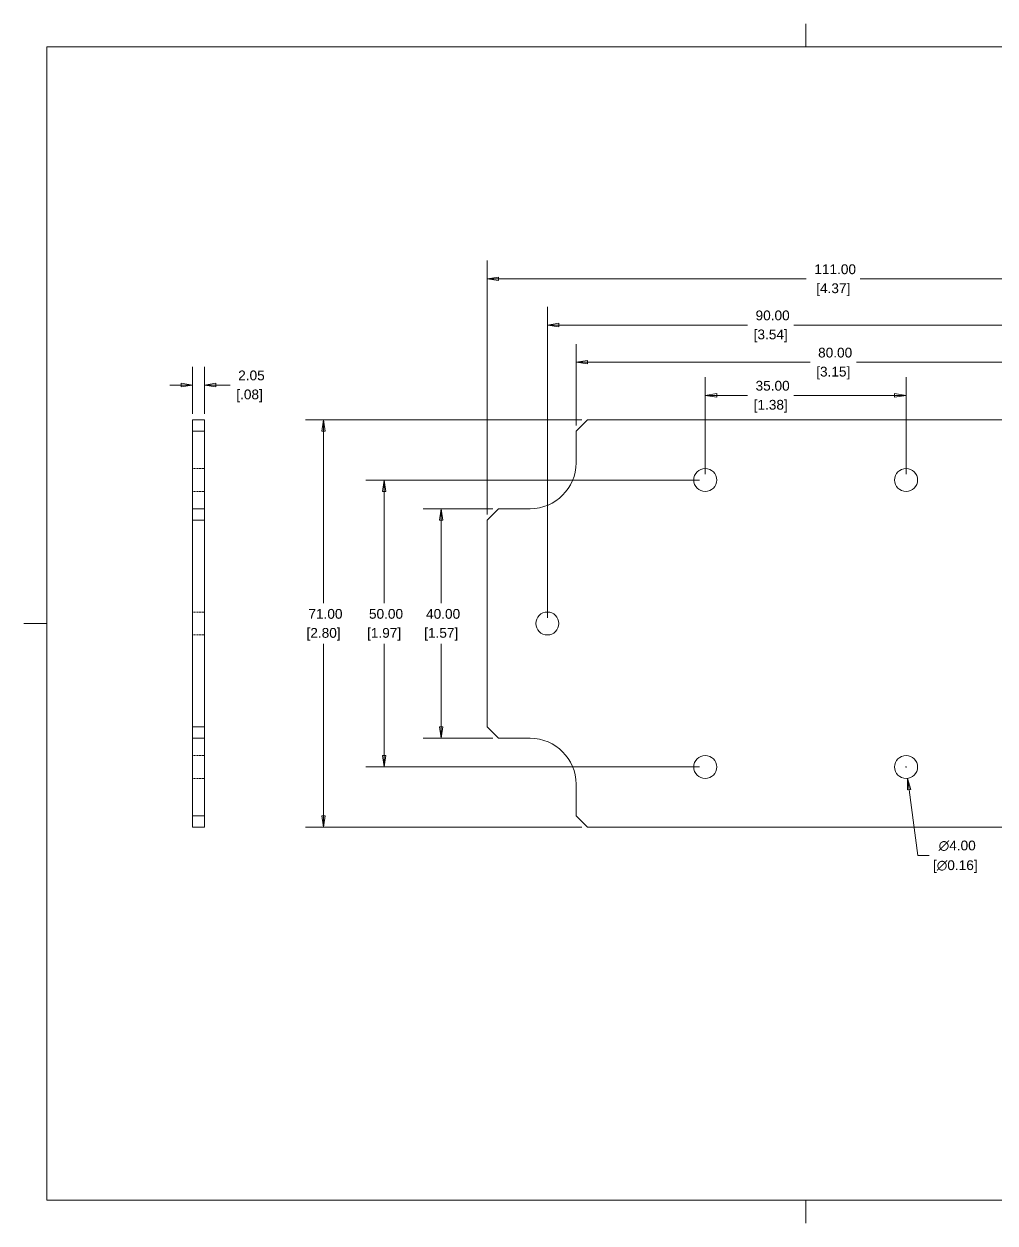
# Model space of a CAD drawing. Header units: millimetres. Extents: x 4 to 276, y 3 to 212.
# Drawn here: x 3.5 to 172.7, y 3.5 to 212.4 of the extents above; entities that cross this region are included whole.
import ezdxf

# ---------------------------------------------------------------- set-up
doc = ezdxf.new("R2010")
doc.units = ezdxf.units.MM
doc.linetypes.add('DASHED', pattern=[0.2067, 0.1654, -0.0413])
doc.layers.get('0').update_dxf_attribs({"lineweight": 25})
for name, color, linetype, lineweight in [('Dimension (ANSI)', 7, 'Continuous', 9), ('Hidden (ANSI)', 7, 'DASHED', 9), ('Sketch Geometry (ANSI)', 7, 'Continuous', 9), ('Visible (ANSI)', 7, 'Continuous', 9)]:
    doc.layers.add(name, color=color, linetype=linetype, lineweight=lineweight)
doc.styles.add('Note Text (ANSI)', font='arial.ttf')
doc.dimstyles.new('Default - mm_inch (ANSI)', dxfattribs={"dimtxt": 1.700000047683716, "dimasz": 2, "dimexe": 3.175, "dimexo": 1, "dimgap": 0.7999999999999999, "dimtad": 0, "dimtih": 1, "dimtoh": 1, "dimrnd": 1e-08, "dimzin": 4, "dimdsep": 46, "dimtxsty": 'Note Text (ANSI)', "dimblk": 'Filled-1', "dimcen": 0.09, "dimdle": 10, "dimclrd": 256, "dimclre": 256, "dimclrt": 256, "dimadec": 1, "dimazin": 0, "dimtfac": 1.176470518112183, "dimtofl": 0, "dimtmove": 0, "dimatfit": 3, "dimfxl": 1, "dimtolj": 1, "dimtzin": 0, "dimlwd": -1, "dimlwe": -1, "dimarcsym": 0})

# ---------------------------------------------------------------- blocks, each defined once
blk = doc.blocks.new('Borders Hammond Border')
at = {"layer": 'Sketch Geometry (ANSI)'}
for p, q in [((139.7, 208.4), (139.7, 212.4)), ((7.500000000000001, 208.4), (7.500000000000036, 7.499999999999929)), ((271.8999999999999, 208.4), (7.5, 208.4)), ((7.500000000000018, 107.95), (3.500000000000018, 107.95)), ((7.500000000000036, 7.499999999999916), (271.9, 7.499999999999982)), ((139.7, 7.499999999999948), (139.7, 3.499999999999948))]:
    blk.add_line(p, q, dxfattribs=at)
blk = doc.blocks.new('Filled-1')
at = {"color": 0}
for p, q in [((0, 0), (-1, 0.15)), ((-1, 0.15), (-1, -0.15)), ((-1, 0), (0, 0)), ((-1, -0.15), (0, 0))]:
    blk.add_line(p, q, dxfattribs=at)
at = {"color": 0, "flags": 128}
blk.add_lwpolyline([(-1, -0.15), (0, 0), (-1, 0.15), (-1, -0.15)], dxfattribs=at)
at = {"color": 0}
blk.add_solid([(-1, -0.15), (0, 0), (-1, 0.15), (-1, -0.15)], dxfattribs=at)
blk = doc.blocks.new('*D12')
at = {"layer": 'Defpoints', "color": 0, "transparency": 16777216}
for p in [(195.2, 167.9907219217304), (84.2, 125.95), (195.2, 125.95)]:
    blk.add_point(p, dxfattribs=at)
at = {"layer": 'Dimension (ANSI)', "transparency": 16777216}
for p, q in [((84.2, 126.95), (84.2, 171.1657219217304)), ((195.2, 126.95), (195.2, 171.1657219217304)), ((86.2, 167.9907219217304), (139.8004331906042, 167.9907219217304)), ((193.2, 167.9907219217304), (149.2104607402595, 167.9907219217304))]:
    blk.add_line(p, q, dxfattribs=at)
at = {"layer": 'Dimension (ANSI)', "transparency": 16777216, "xscale": 2, "yscale": 2, "zscale": 2, "rotation": 180}
blk.add_blockref('Filled-1', (84.2, 167.9907219217304), dxfattribs=at)
at = {"layer": 'Dimension (ANSI)', "transparency": 16777216, "xscale": 2, "yscale": 2, "zscale": 2}
blk.add_blockref('Filled-1', (195.2, 167.9907219217304), dxfattribs=at)
at = {"layer": 'Dimension (ANSI)', "transparency": 16777216, "char_height": 1.700000047683716, "attachment_point": 5, "style": 'Note Text (ANSI)'}
for s, insert in [('\\A1; 111.00', (144.5054469654319, 169.6586960302556)), ('\\A1;[4.37]', (144.5054469654319, 166.10126076614))]:
    blk.add_mtext(s, dxfattribs=dict(at, insert=insert))
blk = doc.blocks.new('*D13')
at = {"layer": 'Defpoints', "color": 0, "transparency": 16777216}
for p in [(99.7, 153.4650802139145), (99.7, 141.45), (179.7, 141.45)]:
    blk.add_point(p, dxfattribs=at)
at = {"layer": 'Dimension (ANSI)', "transparency": 16777216}
for p, q in [((99.7, 142.45), (99.7, 156.6400802139145)), ((179.7, 142.45), (179.7, 156.6400802139145)), ((101.7, 153.4650802139145), (140.4608356686337, 153.4650802139145)), ((177.7, 153.4650802139145), (148.55005826223, 153.4650802139145))]:
    blk.add_line(p, q, dxfattribs=at)
at = {"layer": 'Dimension (ANSI)', "transparency": 16777216, "xscale": 2, "yscale": 2, "zscale": 2, "rotation": 180}
blk.add_blockref('Filled-1', (99.7, 153.4650802139145), dxfattribs=at)
at = {"layer": 'Dimension (ANSI)', "transparency": 16777216, "xscale": 2, "yscale": 2, "zscale": 2}
blk.add_blockref('Filled-1', (179.7, 153.4650802139145), dxfattribs=at)
at = {"layer": 'Dimension (ANSI)', "transparency": 16777216, "char_height": 1.700000047683716, "attachment_point": 5, "style": 'Note Text (ANSI)'}
for s, insert in [('\\A1; 80.00', (144.5054469654319, 155.1330543224396)), ('\\A1;[3.15]', (144.5054469654319, 151.5756190583241))]:
    blk.add_mtext(s, dxfattribs=dict(at, insert=insert))
blk = doc.blocks.new('*D14')
at = {"layer": 'Defpoints', "color": 0, "transparency": 16777216}
for p in [(157.2, 147.6927920856236), (122.2, 132.95), (157.2, 132.95)]:
    blk.add_point(p, dxfattribs=at)
at = {"layer": 'Dimension (ANSI)', "transparency": 16777216}
for p, q in [((122.2, 133.95), (122.2, 150.8677920856236)), ((157.2, 133.95), (157.2, 150.8677920856236)), ((124.2, 147.6927920856236), (129.5666045697834, 147.6927920856236)), ((155.2, 147.6927920856236), (137.6558271633797, 147.6927920856236))]:
    blk.add_line(p, q, dxfattribs=at)
at = {"layer": 'Dimension (ANSI)', "transparency": 16777216, "xscale": 2, "yscale": 2, "zscale": 2, "rotation": 180}
blk.add_blockref('Filled-1', (122.2, 147.6927920856236), dxfattribs=at)
at = {"layer": 'Dimension (ANSI)', "transparency": 16777216, "xscale": 2, "yscale": 2, "zscale": 2}
blk.add_blockref('Filled-1', (157.2, 147.6927920856236), dxfattribs=at)
at = {"layer": 'Dimension (ANSI)', "transparency": 16777216, "char_height": 1.700000047683716, "attachment_point": 5, "style": 'Note Text (ANSI)'}
for s, insert in [('\\A1; 35.00', (133.6112158665815, 149.3613460031725)), ('\\A1;[1.38]', (133.6112158665815, 145.8033309300332))]:
    blk.add_mtext(s, dxfattribs=dict(at, insert=insert))
blk = doc.blocks.new('*D16')
at = {"layer": 'Defpoints', "color": 0, "transparency": 16777216}
for p in [(101.7000000000001, 143.45), (55.70000000000001, 72.45), (101.7000000000001, 72.45000000000002)]:
    blk.add_point(p, dxfattribs=at)
at = {"layer": 'Dimension (ANSI)', "transparency": 16777216}
for p, q in [((100.7000000000001, 143.45), (52.525, 143.45)), ((55.7, 141.45), (55.7, 111.5074352641156)), ((55.70000000000001, 74.45), (55.7, 104.3925647358845)), ((100.7000000000001, 72.45000000000002), (52.52500000000001, 72.45))]:
    blk.add_line(p, q, dxfattribs=at)
at = {"layer": 'Dimension (ANSI)', "transparency": 16777216, "xscale": 2, "yscale": 2, "zscale": 2}
for p, rotation in [((55.7, 143.45), 90), ((55.70000000000001, 72.45), 270)]:
    blk.add_blockref('Filled-1', p, dxfattribs=dict(at, rotation=rotation))
at = {"layer": 'Dimension (ANSI)', "transparency": 16777216, "char_height": 1.700000047683716, "attachment_point": 5, "style": 'Note Text (ANSI)'}
for s, insert in [('\\A1; 71.00', (55.70000000000002, 109.6179741085252)), ('\\A1;[2.80]', (55.70000000000002, 106.0605388444096))]:
    blk.add_mtext(s, dxfattribs=dict(at, insert=insert))
blk = doc.blocks.new('*D17')
at = {"layer": 'Defpoints', "color": 0, "transparency": 16777216}
for p in [(86.20000000000005, 127.9500000000001), (76.20000000000002, 87.95000000000002), (86.20000000000005, 87.95000000000002)]:
    blk.add_point(p, dxfattribs=at)
at = {"layer": 'Dimension (ANSI)', "transparency": 16777216}
for p, q in [((85.20000000000005, 127.9500000000001), (73.025, 127.9500000000001)), ((76.2, 125.9500000000001), (76.2, 111.5074352641156)), ((76.20000000000002, 89.95000000000002), (76.2, 104.3925647358845)), ((85.20000000000005, 87.95000000000002), (73.02500000000002, 87.95000000000002))]:
    blk.add_line(p, q, dxfattribs=at)
at = {"layer": 'Dimension (ANSI)', "transparency": 16777216, "xscale": 2, "yscale": 2, "zscale": 2}
for p, rotation in [((76.2, 127.9500000000001), 90), ((76.20000000000002, 87.95000000000002), 270)]:
    blk.add_blockref('Filled-1', p, dxfattribs=dict(at, rotation=rotation))
at = {"layer": 'Dimension (ANSI)', "transparency": 16777216, "char_height": 1.700000047683716, "attachment_point": 5, "style": 'Note Text (ANSI)'}
for s, insert in [('\\A1; 40.00', (76.20000000000002, 109.6179741085251)), ('\\A1;[1.57]', (76.20000000000002, 106.0605388444096))]:
    blk.add_mtext(s, dxfattribs=dict(at, insert=insert))
blk = doc.blocks.new('*D18')
at = {"layer": 'Defpoints', "color": 0, "transparency": 16777216}
for p in [(122.2000000000001, 132.95), (66.24817430214985, 82.95000000000002), (122.2000000000001, 82.95000000000003)]:
    blk.add_point(p, dxfattribs=at)
at = {"layer": 'Dimension (ANSI)', "transparency": 16777216}
for p, q in [((121.2000000000001, 132.95), (63.07317430214984, 132.95)), ((66.24817430214983, 130.95), (66.24817430214983, 111.5074352641156)), ((66.24817430214985, 84.95000000000002), (66.24817430214983, 104.3925647358845)), ((121.2000000000001, 82.95000000000003), (63.07317430214984, 82.95000000000002))]:
    blk.add_line(p, q, dxfattribs=at)
at = {"layer": 'Dimension (ANSI)', "transparency": 16777216, "xscale": 2, "yscale": 2, "zscale": 2}
for p, rotation in [((66.24817430214983, 132.95), 90), ((66.24817430214985, 82.95000000000002), 270)]:
    blk.add_blockref('Filled-1', p, dxfattribs=dict(at, rotation=rotation))
at = {"layer": 'Dimension (ANSI)', "transparency": 16777216, "char_height": 1.700000047683716, "attachment_point": 5, "style": 'Note Text (ANSI)'}
for s, insert in [('\\A1; 50.00', (66.24817430214985, 109.6179741085252)), ('\\A1;[1.97]', (66.24817430214985, 106.0605388444096))]:
    blk.add_mtext(s, dxfattribs=dict(at, insert=insert))
blk = doc.blocks.new('*D19')
at = {"layer": 'Defpoints', "color": 0, "transparency": 16777216}
for p in [(156.9389985814811, 84.93289643187208), (157.4610014185187, 80.96710356812781)]:
    blk.add_point(p, dxfattribs=at)
at = {"layer": 'Dimension (ANSI)', "transparency": 16777216}
for p, q in [((157.1099999999999, 82.94999999999993), (157.2899999999999, 82.94999999999993)), ((157.1999999999999, 82.85999999999993), (157.1999999999999, 83.03999999999994)), ((159.2330113569977, 67.504677945338), (157.7220028370375, 78.98420713625569)), ((161.2330113569977, 67.50467794533799), (159.2330113569977, 67.504677945338))]:
    blk.add_line(p, q, dxfattribs=at)
at = {"layer": 'Dimension (ANSI)', "transparency": 16777216, "xscale": 2, "yscale": 2, "zscale": 2, "rotation": 97.49852733754388}
blk.add_blockref('Filled-1', (157.4610014185187, 80.96710356812781), dxfattribs=at)
at = {"layer": 'Dimension (ANSI)', "transparency": 16777216, "char_height": 1.700000047683716, "attachment_point": 5, "style": 'Note Text (ANSI)'}
for s, insert in [('\\A1; ∅4.00', (165.7698805149435, 69.22019639380908)), ('\\A1;[∅0.16]', (165.7698805149435, 65.58738595660851))]:
    blk.add_mtext(s, dxfattribs=dict(at, insert=insert))
blk = doc.blocks.new('*D20')
at = {"layer": 'Defpoints', "color": 0, "transparency": 16777216}
for p in [(184.7, 159.95), (94.7, 107.95), (184.7, 107.95)]:
    blk.add_point(p, dxfattribs=at)
at = {"layer": 'Dimension (ANSI)', "transparency": 16777216}
for p, q in [((94.7, 108.95), (94.7, 163.125)), ((184.7, 108.95), (184.7, 163.125)), ((96.7, 159.95), (129.5666045697834, 159.95)), ((182.7, 159.95), (137.6558271633797, 159.95))]:
    blk.add_line(p, q, dxfattribs=at)
at = {"layer": 'Dimension (ANSI)', "transparency": 16777216, "xscale": 2, "yscale": 2, "zscale": 2, "rotation": 180}
blk.add_blockref('Filled-1', (94.7, 159.95), dxfattribs=at)
at = {"layer": 'Dimension (ANSI)', "transparency": 16777216, "xscale": 2, "yscale": 2, "zscale": 2}
blk.add_blockref('Filled-1', (184.7, 159.95), dxfattribs=at)
at = {"layer": 'Dimension (ANSI)', "transparency": 16777216, "char_height": 1.700000047683716, "attachment_point": 5, "style": 'Note Text (ANSI)'}
for s, insert in [('\\A1; 90.00', (133.6112158665815, 161.6179741085252)), ('\\A1;[3.54]', (133.6112158665815, 158.0605388444096))]:
    blk.add_mtext(s, dxfattribs=dict(at, insert=insert))
blk = doc.blocks.new('*D21')
at = {"layer": 'Defpoints', "color": 0, "transparency": 16777216}
for p in [(32.88793387664967, 149.4939600517224), (32.88793387664967, 143.45), (34.94025387664967, 143.45)]:
    blk.add_point(p, dxfattribs=at)
at = {"layer": 'Dimension (ANSI)', "transparency": 16777216}
for p, q in [((32.88793387664967, 144.45), (32.88793387664967, 152.6689600517224)), ((34.94025387664967, 144.45), (34.94025387664967, 152.6689600517224)), ((30.88793387664967, 149.4939600517224), (28.88793387664967, 149.4939600517224)), ((36.94025387664967, 149.4939600517224), (39.41220272434498, 149.4939600517224))]:
    blk.add_line(p, q, dxfattribs=at)
at = {"layer": 'Dimension (ANSI)', "transparency": 16777216, "xscale": 2, "yscale": 2, "zscale": 2}
blk.add_blockref('Filled-1', (32.88793387664967, 149.4939600517224), dxfattribs=at)
at = {"layer": 'Dimension (ANSI)', "transparency": 16777216, "xscale": 2, "yscale": 2, "zscale": 2, "rotation": 180}
blk.add_blockref('Filled-1', (34.94025387664967, 149.4939600517224), dxfattribs=at)
at = {"layer": 'Dimension (ANSI)', "transparency": 16777216, "char_height": 1.700000047683716, "attachment_point": 5, "style": 'Note Text (ANSI)'}
for s, insert in [('\\A1; 2.05', (42.80568848749333, 151.1619341602475)), ('\\A1;[.08]', (42.80568848749333, 147.604498896132))]:
    blk.add_mtext(s, dxfattribs=dict(at, insert=insert))

msp = doc.modelspace()

# ---------------------------------------------------------------- linework, layer by layer
at = {"layer": 'Hidden (ANSI)'}
for p, q in [((32.88793387665575, 134.95), (34.94025387665575, 134.95)), ((32.88793387665575, 130.95), (34.94025387665575, 130.95)), ((32.88793387664759, 109.95), (34.9402538766476, 109.95)), ((32.88793387664759, 105.95), (34.9402538766476, 105.95)), ((32.88793387665575, 84.95000000000002), (34.94025387665575, 84.95000000000002)), ((32.88793387665575, 80.94999999999999), (34.94025387665575, 80.94999999999999))]:
    msp.add_line(p, q, dxfattribs=at)
at = {"layer": 'Visible (ANSI)'}
for p, q in [((32.88793387664968, 143.45), (32.88793387664908, 141.45)), ((34.94025387664967, 143.45), (32.88793387664968, 143.45)), ((34.94025387664908, 141.45), (34.94025387664967, 143.45)), ((99.7, 141.45), (101.7, 143.45)), ((177.7, 143.45), (101.7, 143.45)), ((32.88793387664908, 141.45), (34.94025387664908, 141.45)), ((32.88793387664908, 135.95), (32.88793387664908, 141.45)), ((34.94025387664908, 141.45), (34.94025387664908, 135.95)), ((99.7, 141.45), (99.7, 135.95)), ((32.88793387664671, 127.95), (32.88793387664908, 135.95)), ((34.94025387664907, 135.95), (34.9402538766467, 127.95)), ((32.88793387664507, 127.95), (32.88793387664448, 125.95)), ((34.94025387664507, 127.95), (32.88793387664507, 127.95)), ((34.94025387664448, 125.95), (34.94025387664507, 127.95)), ((84.2, 125.95), (86.20000000000002, 127.95)), ((91.7, 127.95), (86.20000000000002, 127.95)), ((32.88793387664448, 125.95), (34.94025387664448, 125.95)), ((32.88793387664448, 89.95000000000002), (32.88793387664448, 125.95)), ((34.94025387664448, 125.95), (34.94025387664448, 89.95000000000002)), ((84.2, 125.95), (84.2, 89.95000000000002)), ((32.88793387664448, 89.95000000000002), (32.88793387664507, 87.94999999999999)), ((34.94025387664448, 89.95000000000002), (32.88793387664448, 89.95000000000002)), ((34.94025387664507, 87.94999999999999), (34.94025387664448, 89.95000000000002)), ((86.20000000000002, 87.94999999999999), (84.2, 89.95000000000002)), ((32.88793387664507, 87.94999999999999), (34.94025387664507, 87.94999999999999)), ((32.88793387664908, 79.95), (32.88793387664671, 87.94999999999996)), ((34.9402538766467, 87.94999999999996), (34.94025387664907, 79.95)), ((86.20000000000002, 87.94999999999999), (91.7, 87.94999999999996)), ((32.88793387664908, 74.45), (32.88793387664908, 79.95)), ((34.94025387664908, 79.95), (34.94025387664908, 74.45)), ((99.69999999999997, 79.95), (99.69999999999999, 74.45)), ((32.88793387664908, 74.45), (32.88793387664968, 72.44999999999999)), ((34.94025387664908, 74.45), (32.88793387664908, 74.45)), ((34.94025387664967, 72.44999999999999), (34.94025387664908, 74.45)), ((101.7, 72.44999999999999), (99.69999999999999, 74.45)), ((32.88793387664968, 72.44999999999999), (34.94025387664967, 72.44999999999999)), ((101.7, 72.44999999999999), (177.7, 72.44999999999999))]:
    msp.add_line(p, q, dxfattribs=at)
for centre in [(122.2, 132.95), (157.2, 132.95), (94.7, 107.95), (122.2, 82.95), (157.2, 82.95)]:
    msp.add_circle(centre, 2, dxfattribs=at)
for centre, start, end in [((91.70000000000002, 135.95), 270, 0), ((91.69999999999996, 79.94999999999996), 0, 89.99999999999962)]:
    msp.add_arc(centre, 8, start, end, dxfattribs=at)

# ---------------------------------------------------------------- block references
msp.add_blockref('Borders Hammond Border', (0, 0))

# ---------------------------------------------------------------- dimensions: what is measured, and where the dimension line sits
at = {"layer": 'Dimension (ANSI)'}
for base, p1, p2, angle, text, override, picture, middle in [((195.2, 167.9907219217304), (84.2, 125.95), (195.2, 125.95), 180, ' <>\\X[4.37]', {"dimgap": 0.7999999999999999, "dimtih": 0, "dimtoh": 0, "dimdec": 2, "dimpost": '\\X', "dimtol": 0, "dimlim": 0, "dimtp": 0, "dimtm": -0, "dimtdec": 2, "dimatfit": 1}, '*D12', (144.5054469654319, 167.9907219217304)), ((184.7, 159.95), (94.7, 107.95), (184.7, 107.95), 180, ' <>\\X[3.54]', {"dimgap": 0.7999999999999999, "dimtih": 0, "dimtoh": 0, "dimdec": 2, "dimpost": '\\X', "dimtol": 0, "dimlim": 0, "dimtp": 0, "dimtm": -0, "dimtdec": 2, "dimatfit": 1}, '*D20', (133.6112158665815, 159.95)), ((99.7, 153.4650802139145), (179.7, 141.45), (99.7, 141.45), 180, ' <>\\X[3.15]', {"dimgap": 0.7999999999999999, "dimtih": 0, "dimtoh": 0, "dimdec": 2, "dimpost": '\\X', "dimtol": 0, "dimlim": 0, "dimtp": 0, "dimtm": -0, "dimtdec": 2, "dimatfit": 1}, '*D13', (144.5054469654319, 153.4650802139145)), ((32.88793387664967, 149.4939600517224), (34.94025387664967, 143.45), (32.88793387664967, 143.45), 180, ' <>\\X[.08]', {"dimgap": 0.7999999999999999, "dimtih": 0, "dimtoh": 0, "dimdec": 2, "dimpost": '\\X', "dimtol": 0, "dimlim": 0, "dimtp": 0, "dimtm": -0, "dimtdec": 2, "dimatfit": 1}, '*D21', (42.80568848749333, 149.4939600517224)), ((157.2, 147.6927920856236), (122.2, 132.95), (157.2, 132.95), 180, ' <>\\X[1.38]', {"dimgap": 0.7999999999999999, "dimtih": 0, "dimtoh": 0, "dimdec": 2, "dimpost": '\\X', "dimtol": 0, "dimlim": 0, "dimtp": 0, "dimtm": -0, "dimtdec": 2, "dimatfit": 1}, '*D14', (133.6112158665815, 147.6927920856236)), ((55.70000000000001, 72.45), (101.7, 143.45), (101.7, 72.44999999999999), 90, ' <>\\X[2.80]', {"dimgap": 0.7999999999999999, "dimdec": 2, "dimpost": '\\X', "dimtol": 0, "dimlim": 0, "dimtp": 0, "dimtm": -0, "dimtdec": 2, "dimatfit": 1}, '*D16', (55.70000000000002, 107.95)), ((66.24817430214985, 82.95000000000002), (122.2, 132.95), (122.2, 82.95), 90, ' <>\\X[1.97]', {"dimgap": 0.7999999999999999, "dimdec": 2, "dimpost": '\\X', "dimtol": 0, "dimlim": 0, "dimtp": 0, "dimtm": -0, "dimtdec": 2, "dimatfit": 1}, '*D18', (66.24817430214985, 107.95)), ((76.20000000000002, 87.95000000000002), (86.20000000000002, 127.95), (86.20000000000002, 87.94999999999999), 90, ' <>\\X[1.57]', {"dimgap": 0.7999999999999999, "dimdec": 2, "dimpost": '\\X', "dimtol": 0, "dimlim": 0, "dimtp": 0, "dimtm": -0, "dimtdec": 2, "dimatfit": 1}, '*D17', (76.20000000000002, 107.95))]:
    dim = msp.add_linear_dim(base=base, p1=p1, p2=p2, angle=angle, text=text, dimstyle='Default - mm_inch (ANSI)', override=override, dxfattribs=at)
    dim.commit()
    dim.dimension.update_dxf_attribs({"geometry": picture, "text_midpoint": middle, "dimtype": 160})
dim = msp.add_diameter_dim_2p(p1=(156.9389985814811, 84.93289643187208), p2=(157.4610014185187, 80.96710356812781), text=' <>\\X[∅0.16]', dimstyle='Default - mm_inch (ANSI)', override={"dimgap": 0.7999999999999999, "dimdec": 2, "dimlfac": 0.9999999999999929, "dimpost": '\\X', "dimtol": 0, "dimlim": 0, "dimtp": 0, "dimtm": -0, "dimtdec": 2}, dxfattribs=at)
dim.commit()
dim.dimension.update_dxf_attribs({"geometry": '*D19', "text_midpoint": (165.7698805149435, 67.50467794533797), "dimtype": 163})

doc.saveas('drawing.dxf')
